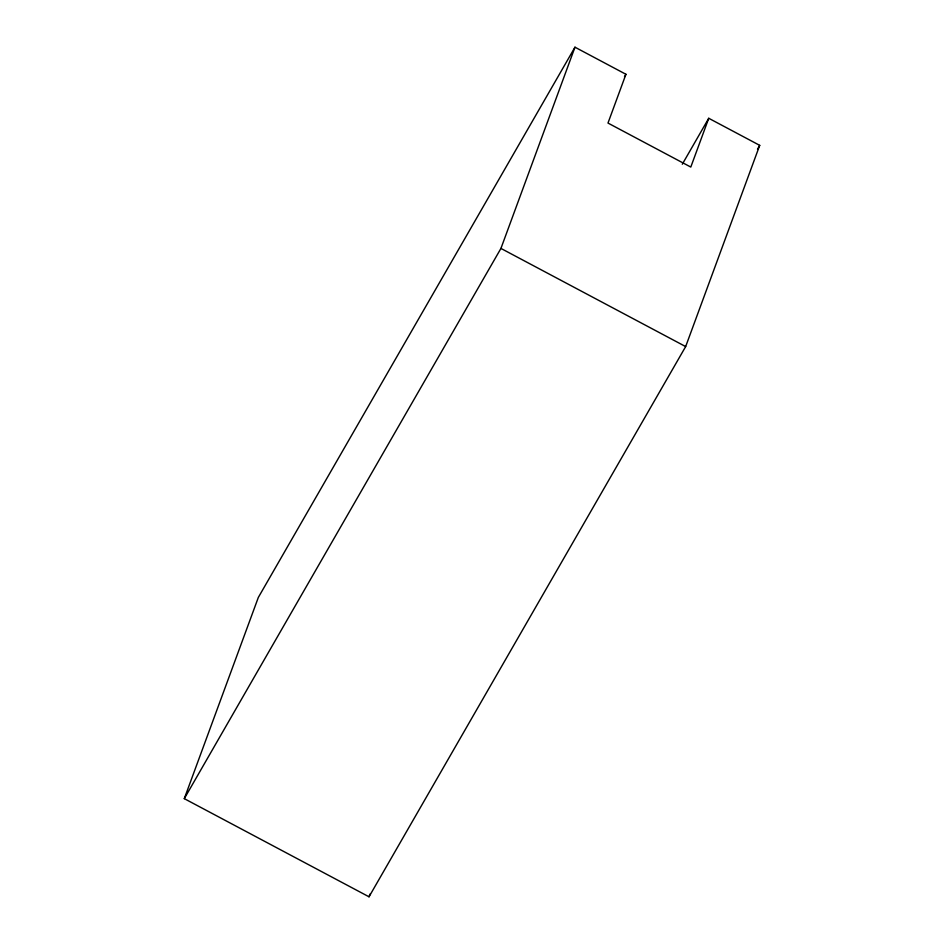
<?xml version="1.0" encoding="UTF-8"?>
<svg xmlns="http://www.w3.org/2000/svg" width="944" height="944" viewBox="0 0 944 944"><rect width="100%" height="100%" fill="white"/><g stroke="black" fill="none" stroke-linecap="round" stroke-linejoin="round"><path stroke-width="1.42" d="M184.292 798.648L258.337 597.422L574.979 47.2L625.931 74.281L607.983 123.062L690.796 167.064L708.743 118.283L759.708 145.352L685.663 346.578L369.021 896.8L184.292 798.648L500.934 248.425L574.979 47.2M369.021 896.8L370.036 894.039M624.468 76.83L625.931 74.281M682.3 164.232L708.743 118.283M757.501 149.187L759.708 145.352M500.934 248.425L685.663 346.578"/></g></svg>
